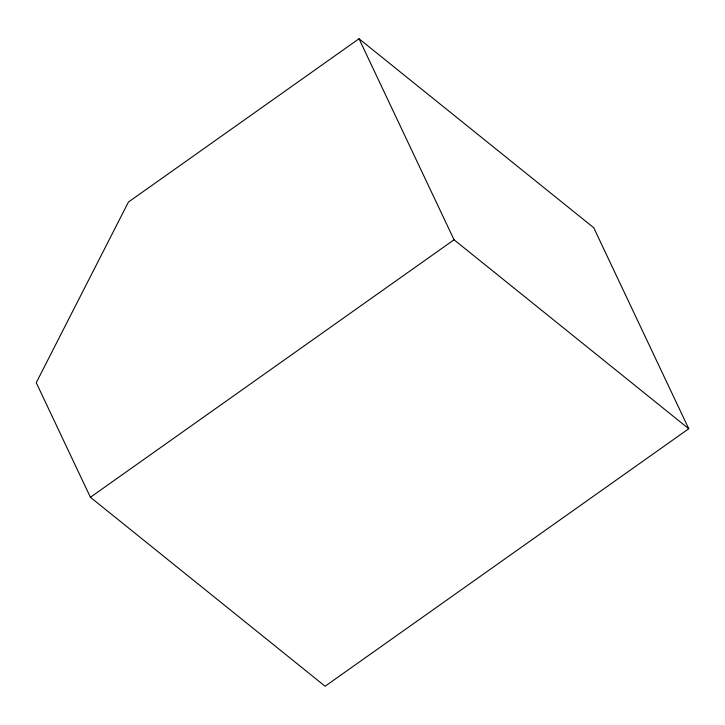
<?xml version="1.0" encoding="UTF-8"?>
<svg xmlns="http://www.w3.org/2000/svg" width="725" height="725" viewBox="0 0 725 725"><rect width="100%" height="100%" fill="white"/><g stroke="black" fill="none" stroke-linecap="round" stroke-linejoin="round"><path stroke-width="1.09" d="M359.02 38.76L128.425 202.058L36.25 382.7L90.407 497.278L325.117 686.24L688.75 428.738L593.73 227.722L359.02 38.76L454.04 239.776L688.75 428.738M90.407 497.278L454.04 239.776"/></g></svg>
